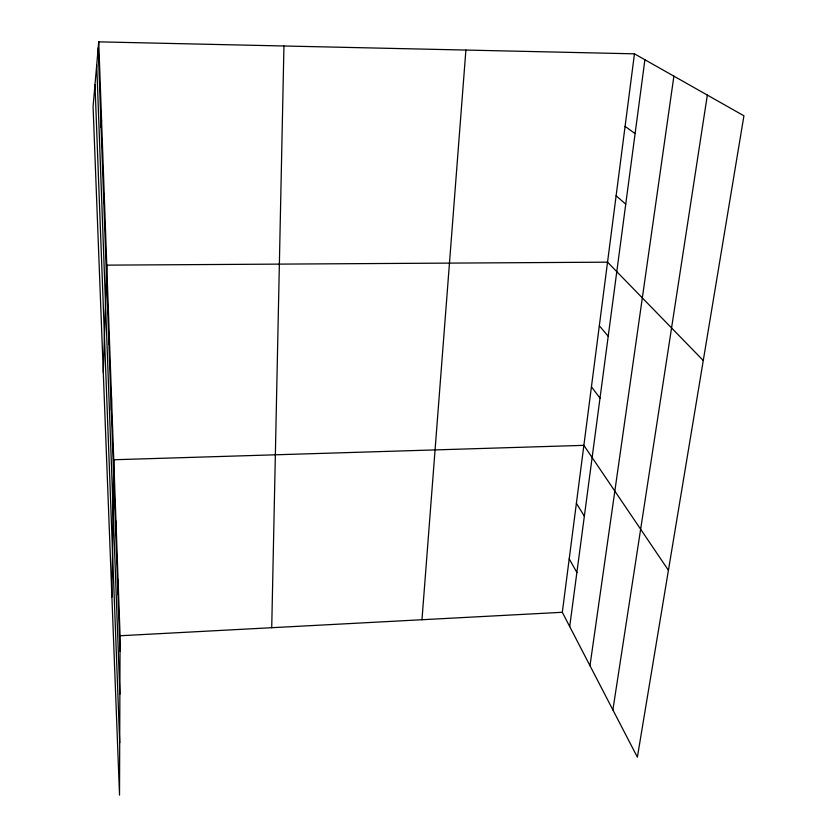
<?xml version="1.0" encoding="UTF-8"?>
<svg xmlns="http://www.w3.org/2000/svg" width="837" height="837" viewBox="0 0 837 837"><rect width="100%" height="100%" fill="white"/><g stroke="black" fill="none" stroke-linecap="round" stroke-linejoin="round"><path stroke-width="1.26" d="M98.745 41.85L120.078 635.754L119.524 795.15L93.074 106.581L98.745 41.85L634.456 53.83L743.926 115.799L637.375 757.192L562.307 612.286L634.456 53.83M117.965 594.437L118.059 579.56M115.82 535.063L115.956 520.949M111.917 597.043L113.759 459.754L583.881 445.347L668.428 570.279M111.3 410.067L111.53 397.721M271.722 627.708L283.952 45.993M108.925 344.248L109.197 332.917M103.275 372.235L106.77 265.141L607.547 262.169L703.268 360.527M103.819 203.171L104.217 194.194M101.089 127.454L101.549 119.848M421.974 619.736L465.895 50.063M569.704 626.578L644.898 59.741M589.98 665.708L673.89 76.157M612.883 709.922L707.338 95.083M120.078 635.754L562.307 612.286M625.082 126.387L635.105 133.606M616.116 195.764L625.741 204.176M599.323 325.792L608.217 336.275M591.445 386.799L600.003 398.171M576.4 503.257L584.352 516.22M569.212 558.854L576.881 572.508M94.989 84.715L119.701 742.785M98.211 47.939L120.015 651.312M96.726 64.941L119.869 694.135"/></g></svg>
